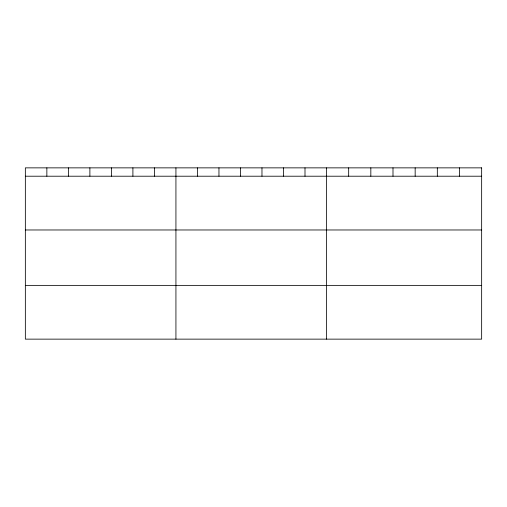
<?xml version="1.0" encoding="UTF-8"?>
<svg xmlns="http://www.w3.org/2000/svg" width="507" height="507" viewBox="0 0 507 507"><rect width="100%" height="100%" fill="white"/><g stroke="black" fill="none" stroke-linecap="round" stroke-linejoin="round"><path stroke-width="0.76" d="M25.35 176.208L481.65 176.208M25.35 229.975L481.65 229.975M25.35 285.371L481.65 285.371M459.488 167.861L459.488 176.208M437.326 167.861L437.326 176.208M415.163 167.861L415.163 176.208M392.995 167.861L392.995 176.208M370.832 167.861L370.832 176.208M348.67 167.861L348.67 176.208M326.508 167.861L326.508 339.139M304.999 167.861L304.999 176.208M283.483 167.861L283.483 176.208M261.973 167.861L261.973 176.208M240.464 167.861L240.464 176.208M218.954 167.861L218.954 176.208M197.438 167.861L197.438 176.208M175.929 167.861L175.929 339.139M154.42 167.861L154.42 176.208M132.904 167.861L132.904 176.208M111.394 167.861L111.394 176.208M89.885 167.861L89.885 176.208M68.375 167.861L68.375 176.208M46.859 167.861L46.859 176.208M481.65 167.861L25.35 167.861L25.35 339.139L481.65 339.139L481.65 167.861"/></g></svg>
